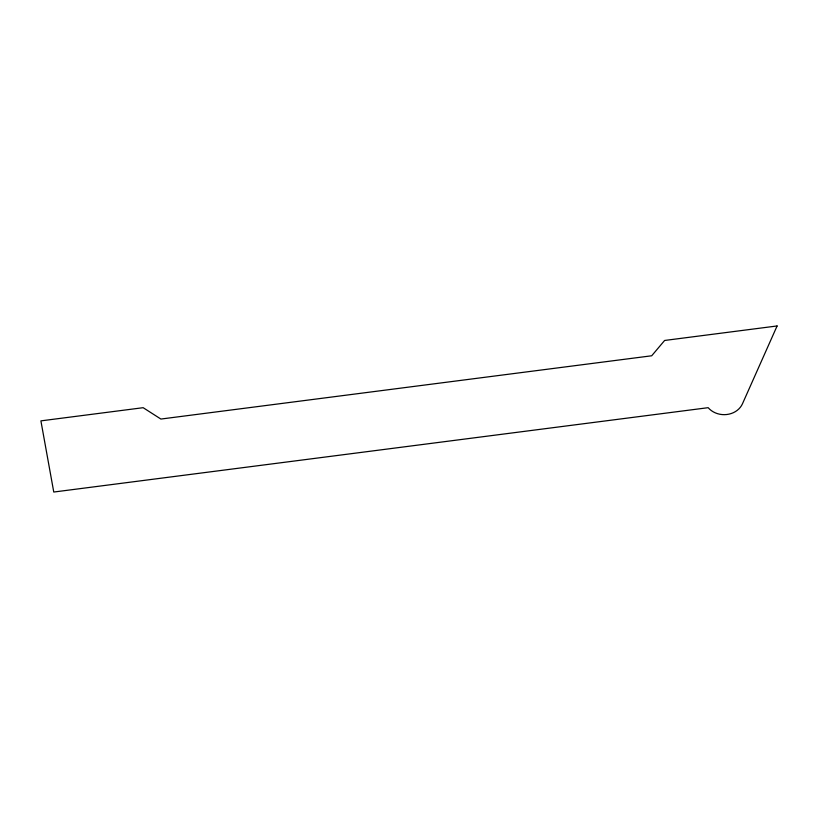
<?xml version="1.0" encoding="UTF-8"?>
<svg xmlns="http://www.w3.org/2000/svg" width="818" height="818" viewBox="0 0 818 818"><rect width="100%" height="100%" fill="white"/><g stroke="black" fill="none" stroke-linecap="round" stroke-linejoin="round"><path stroke-width="1.23" d="M777.1 325.963L742.458 403.795A19.796 17.198 1.8 0 1 726.721 414.521A19.796 17.198 1.8 0 1 708.163 407.681L53.763 492.037L40.9 420.871L143.15 407.691L160.901 419.051L651.701 355.779L664.625 340.462L777.1 325.963"/></g></svg>
